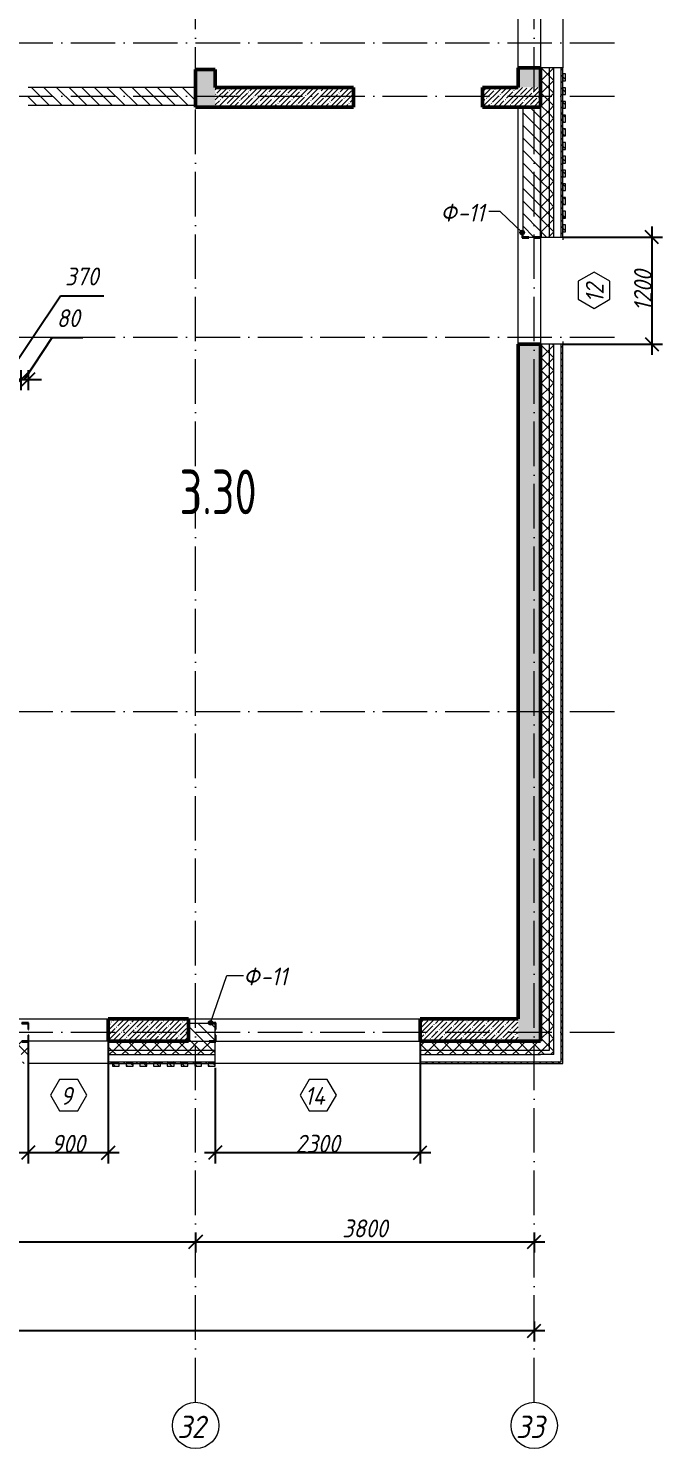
# Model space of a CAD drawing. Header units: millimetres. Extents: x -269418 to 201924, y -5890 to 98643.
# Drawn here: x 119333 to 126450, y -4670 to 11262 of the extents above; entities that cross this region are included whole.
import ezdxf

# ---------------------------------------------------------------- set-up
doc = ezdxf.new("R2010")
doc.units = ezdxf.units.MM
doc.linetypes.add('50_200_ШТРИХ_1Т_ш5_п1_п1_', pattern=[700, 500, -100, 0, -100])
for name, color, linetype, lineweight in [('A-ANNO-DIMS', 7, 'Continuous', 9), ('A-AREA-IDEN', 7, 'Continuous', 9), ('A-DETL', 7, 'Continuous', 9), ('A-GENM-1', 7, 'Continuous', 25), ('A-GENM-IDEN', 7, 'Continuous', 9), ('A-GLAZ-IDEN', 7, 'Continuous', 9), ('A-WALL', 7, 'Continuous', 5), ('A-WALL-1', 7, 'Continuous', 9), ('A-WALL-3', 7, 'Continuous', 50), ('A-WALL-FNSH-1', 7, 'Continuous', 9), ('A-WALL-PATT-2', 7, 'Continuous', 5), ('I-WALL', 7, 'Continuous', 5), ('S-COLS-1', 7, 'Continuous', 5), ('S-COLS-2', 7, 'Continuous', 50), ('Оси', 7, 'Continuous', 9), ('Оси-1', 7, '50_200_ШТРИХ_1Т_ш5_п1_п1_', 9)]:
    doc.layers.add(name, color=color, linetype=linetype, lineweight=lineweight)
for name, color, linetype, lineweight, true_color in [('A-WALL-2', 7, 'Continuous', 13, 0xce0000), ('A-WALL-FNSH-2', 7, 'Continuous', 13, 0xce0000), ('A-WALL-PATT-1', 7, 'Continuous', 5, 0xce0000)]:
    doc.layers.add(name, color=color, linetype=linetype, lineweight=lineweight, true_color=true_color)
doc.styles.add('ISOCPEUR_I', font='isocpeui.ttf', dxfattribs={"width": 0.9, "height": 250})
doc.styles.add('ISOCPEUR_I_2', font='isocpeui.ttf', dxfattribs={"width": 0.9, "height": 200})
doc.styles.add('СПДС', font='ГОСТ тип А.ttf', dxfattribs={"width": 0.9})
doc.dimstyles.new('ISO-2_0_0_9К_СРЕДНИЙ_2', dxfattribs={"dimscale": 304.8, "dimtxt": 199.196235, "dimasz": 0.492126, "dimexe": 0.393701, "dimexo": 0, "dimgap": 0, "dimtad": 1, "dimdec": 0, "dimzin": 0, "dimdsep": 46, "dimtxsty": 'ISOCPEUR_I_2', "dimblk1": 'OBLIQUE', "dimblk2": 'OBLIQUE', "dimsah": 1, "dimcen": 0.09, "dimdle": 0.393701, "dimazin": 0, "dimtfac": 1, "dimtdec": 4, "dimtix": 1, "dimtmove": 0, "dimatfit": 3, "dimfxl": 1, "dimtvp": 1, "dimtolj": 1, "dimtzin": 0, "dimarcsym": 2})
doc.dimstyles.new('ISO-2_0_0_9К_СРЕДНИЙ_ФОН', dxfattribs={"dimscale": 304.8, "dimtxt": 199.196235, "dimasz": 0.492126, "dimexe": 0.393701, "dimexo": 0, "dimgap": 0.164042, "dimtad": 1, "dimdec": 0, "dimdsep": 46, "dimtxsty": 'ISOCPEUR_I_2', "dimblk1": 'OBLIQUE', "dimblk2": 'OBLIQUE', "dimsah": 1, "dimcen": 0.09, "dimdle": 0.393701, "dimazin": 0, "dimtfac": 1, "dimtdec": 4, "dimtix": 1, "dimtmove": 0, "dimatfit": 3, "dimfxl": 1, "dimtvp": 1, "dimtfill": 1, "dimtolj": 1, "dimtzin": 0, "dimarcsym": 2})
doc.dimstyles.new('ISO-2_0_0_9К_СРЕДНИЙ_ФОН_1', dxfattribs={"dimscale": 304.8, "dimtxt": 199.196235, "dimasz": 0.492126, "dimexe": 0.393701, "dimexo": 0, "dimgap": 0.164042, "dimtad": 1, "dimdec": 0, "dimdsep": 46, "dimtxsty": 'ISOCPEUR_I_2', "dimblk1": 'OBLIQUE', "dimblk2": 'OBLIQUE', "dimsah": 1, "dimcen": 0.09, "dimdle": 0.393701, "dimazin": 0, "dimtfac": 1, "dimtdec": 4, "dimtix": 1, "dimtmove": 1, "dimatfit": 3, "dimfxl": 1, "dimtvp": 1, "dimtfill": 1, "dimtolj": 1, "dimtzin": 0, "dimarcsym": 2})
doc.dimstyles.new('ISO-2_0_0_9К_СРЕДНИЙ_ФОН_2', dxfattribs={"dimscale": 304.8, "dimtxt": 199.196235, "dimasz": 0.492126, "dimexe": 0.393701, "dimexo": 0, "dimgap": 0.164042, "dimtad": 1, "dimdec": 0, "dimdsep": 46, "dimtxsty": 'ISOCPEUR_I_2', "dimblk1": 'OBLIQUE', "dimblk2": 'OBLIQUE', "dimsah": 1, "dimcen": 0.09, "dimdle": 0.393701, "dimazin": 0, "dimtfac": 1, "dimtdec": 4, "dimtix": 1, "dimtmove": 2, "dimatfit": 3, "dimfxl": 1, "dimtvp": 1, "dimtfill": 1, "dimtolj": 1, "dimtzin": 0, "dimarcsym": 2})
pattern_1 = [(135, (0, 0), (-70.71068, -70.71068), [])]
pattern_2 = [(45, (0, 0), (-57.024626, 57.024626), []), (45, (57.025, 0), (-57.024626, 57.024626), [100.806, -20.161, 3.353, -16.808])]
pattern_3 = [(135, (0, 0), (-35.35534, -35.35534), [])]
pattern_4 = [(45, (0, 0), (-70.71068, 70.71068), []), (135, (0, 0), (-70.71068, -70.71068), [])]

# ---------------------------------------------------------------- blocks, each defined once
blk = doc.blocks.new('Фахверк_СКБ_Уголок - Ф-11_200х2500 h-28441216-АР1_1_Кладочный план 3 этажа')
at = {"layer": 'A-GENM-1'}
for p, q in [((200, 156), (125, 156)), ((125, 156), (125, 81)), ((125, 81), (131, 81)), ((131, 19), (125, 19)), ((125, 19), (125, -56)), ((131, 81), (131, 150)), ((131, 150), (200, 150)), ((131, -50), (131, 19)), ((200, 150), (200, 156)), ((125, -56), (200, -56)), ((200, -50), (131, -50)), ((200, -56), (200, -50))]:
    blk.add_line(p, q, dxfattribs=at)
blk = doc.blocks.new('Ось сетки - Круг_Ø6_00__ISO-2_5_0_9K_ кружки поменьше-23056867-АР1_1_Кладочный план 3 этажа')
at = {"layer": 'Оси'}
blk.add_circle((0, 0), 2.6, dxfattribs=at)
blk = doc.blocks.new('_Oblique')
at = {"color": 0, "linetype": 'ByBlock', "lineweight": -2}
blk.add_line((-0.5, -0.5), (0.5, 0.5), dxfattribs=at)
blk = doc.blocks.new('DIMBLOCK40-АР1_1_Кладочный план 3 этажа')
at = {"layer": 'A-ANNO-DIMS', "color": 0, "lineweight": -2, "transparency": 16777216}
for p, q in [((115840, -2350), (121330, -2350)), ((115960, -2244), (115960, -2470)), ((121210, -2244), (121210, -2470))]:
    blk.add_line(p, q, dxfattribs=at)
at = {"layer": 'Defpoints', "color": 0, "transparency": 16777216}
for p in [(115960, -2244), (121210, -2244), (121210, -2350)]:
    blk.add_point(p, dxfattribs=at)
at = {"layer": 'A-ANNO-DIMS', "color": 0, "lineweight": -2, "transparency": 16777216, "xscale": 150, "yscale": 150, "zscale": 150, "rotation": 180}
blk.add_blockref('_Oblique', (115960, -2350), dxfattribs=at)
at = {"layer": 'A-ANNO-DIMS', "color": 0, "lineweight": -2, "transparency": 16777216, "xscale": 150, "yscale": 150, "zscale": 150}
blk.add_blockref('_Oblique', (121210, -2350), dxfattribs=at)
at = {"layer": 'A-ANNO-DIMS', "color": 0, "transparency": 16777216, "insert": (118585, -2200), "char_height": 200, "width": 606.78, "attachment_point": 5, "style": 'ISOCPEUR_I_2', "bg_fill": 3, "box_fill_scale": 1.1, "bg_fill_color": 256, "bg_fill_true_color": 13158600, "bg_fill_transparency": 0}
blk.add_mtext('\\A1;5250', dxfattribs=at)
blk = doc.blocks.new('DIMBLOCK41-АР1_1_Кладочный план 3 этажа')
at = {"layer": 'A-ANNO-DIMS', "color": 0, "lineweight": -2, "transparency": 16777216}
for p, q in [((121090, -2350), (125130, -2350)), ((121210, -2244), (121210, -2470)), ((125010, -2244), (125010, -2470))]:
    blk.add_line(p, q, dxfattribs=at)
at = {"layer": 'Defpoints', "color": 0, "transparency": 16777216}
for p in [(121210, -2244), (125010, -2244), (125010, -2350)]:
    blk.add_point(p, dxfattribs=at)
at = {"layer": 'A-ANNO-DIMS', "color": 0, "lineweight": -2, "transparency": 16777216, "xscale": 150, "yscale": 150, "zscale": 150, "rotation": 180}
blk.add_blockref('_Oblique', (121210, -2350), dxfattribs=at)
at = {"layer": 'A-ANNO-DIMS', "color": 0, "lineweight": -2, "transparency": 16777216, "xscale": 150, "yscale": 150, "zscale": 150}
blk.add_blockref('_Oblique', (125010, -2350), dxfattribs=at)
at = {"layer": 'A-ANNO-DIMS', "color": 0, "transparency": 16777216, "insert": (123110, -2200), "char_height": 200, "width": 606.78, "attachment_point": 5, "style": 'ISOCPEUR_I_2', "bg_fill": 3, "box_fill_scale": 1.1, "bg_fill_color": 256, "bg_fill_true_color": 13158600, "bg_fill_transparency": 0}
blk.add_mtext('\\A1;3800', dxfattribs=at)
blk = doc.blocks.new('DIMBLOCK42-АР1_1_Кладочный план 3 этажа')
at = {"layer": 'A-ANNO-DIMS', "color": 0, "lineweight": -2, "transparency": 16777216}
for p, q in [((110, -3244), (110, -3470)), ((125010, -3244), (125010, -3470)), ((-10, -3350), (60858, -3350)), ((125130, -3350), (61679, -3350))]:
    blk.add_line(p, q, dxfattribs=at)
at = {"layer": 'Defpoints', "color": 0, "transparency": 16777216}
for p in [(110, -3244), (125010, -3244), (125010, -3350)]:
    blk.add_point(p, dxfattribs=at)
at = {"layer": 'A-ANNO-DIMS', "color": 0, "lineweight": -2, "transparency": 16777216, "xscale": 150, "yscale": 150, "zscale": 150, "rotation": 180}
blk.add_blockref('_Oblique', (110, -3350), dxfattribs=at)
at = {"layer": 'A-ANNO-DIMS', "color": 0, "lineweight": -2, "transparency": 16777216, "xscale": 150, "yscale": 150, "zscale": 150}
blk.add_blockref('_Oblique', (125010, -3350), dxfattribs=at)
at = {"layer": 'A-ANNO-DIMS', "color": 0, "transparency": 16777216, "insert": (60827, -3039), "char_height": 200, "width": 882.59, "attachment_point": 1, "line_spacing_factor": 1.149209, "style": 'ISOCPEUR_I_2', "bg_fill": 3, "box_fill_scale": 1.1, "bg_fill_color": 256, "bg_fill_true_color": 13158600, "bg_fill_transparency": 0}
blk.add_mtext('\\A1;124900', dxfattribs=at)
blk = doc.blocks.new('AAR_СКБ_Марка_Окна_Перемычка и проем - Марка проема-25443838-АР1_1_Кладочный план 3 этажа')
at = {"layer": 'A-GLAZ-IDEN'}
for p, q in [((-0.97, -0.98), (-1.99, -2.75)), ((1.07, -0.98), (-0.97, -0.98)), ((2.09, -2.75), (1.07, -0.98)), ((-1.99, -2.75), (-0.97, -4.51)), ((1.07, -4.51), (2.09, -2.75)), ((-0.97, -4.51), (1.07, -4.51))]:
    blk.add_line(p, q, dxfattribs=at)
blk = doc.blocks.new('DIMBLOCK66-АР1_1_Кладочный план 3 этажа')
at = {"layer": 'A-ANNO-DIMS', "color": 0, "lineweight": -2, "transparency": 16777216}
for p, q in [((119065, 7323), (119695, 8262)), ((119695, 8262), (120178, 8262)), ((118880, 7429), (118880, 7203)), ((119250, 7429), (119250, 7203)), ((118760, 7323), (119370, 7323))]:
    blk.add_line(p, q, dxfattribs=at)
at = {"layer": 'Defpoints', "color": 0, "transparency": 16777216}
for p in [(118880, 7429), (119250, 7429), (119250, 7323)]:
    blk.add_point(p, dxfattribs=at)
at = {"layer": 'A-ANNO-DIMS', "color": 0, "lineweight": -2, "transparency": 16777216, "xscale": 150, "yscale": 150, "zscale": 150, "rotation": 180}
blk.add_blockref('_Oblique', (118880, 7323), dxfattribs=at)
at = {"layer": 'A-ANNO-DIMS', "color": 0, "lineweight": -2, "transparency": 16777216, "xscale": 150, "yscale": 150, "zscale": 150}
blk.add_blockref('_Oblique', (119250, 7323), dxfattribs=at)
at = {"layer": 'A-ANNO-DIMS', "color": 0, "transparency": 16777216, "insert": (119745, 8579), "char_height": 200, "width": 455.09, "attachment_point": 1, "line_spacing_factor": 1.149209, "style": 'ISOCPEUR_I_2', "bg_fill": 3, "box_fill_scale": 1.1, "bg_fill_color": 256, "bg_fill_true_color": 13158600, "bg_fill_transparency": 0}
blk.add_mtext('\\A1;370', dxfattribs=at)
blk = doc.blocks.new('DIMBLOCK67-АР1_1_Кладочный план 3 этажа')
at = {"layer": 'A-ANNO-DIMS', "color": 0, "lineweight": -2, "transparency": 16777216}
for p, q in [((119290, 7323), (119601, 7795)), ((119601, 7795), (119945, 7795)), ((119250, 7429), (119250, 7203)), ((119330, 7429), (119330, 7203)), ((119250, 7323), (119100, 7323)), ((119250, 7323), (119330, 7323)), ((119250, 7323), (119330, 7323)), ((119330, 7323), (119480, 7323))]:
    blk.add_line(p, q, dxfattribs=at)
at = {"layer": 'Defpoints', "color": 0, "transparency": 16777216}
for p in [(119250, 7429), (119330, 7429), (119330, 7323)]:
    blk.add_point(p, dxfattribs=at)
at = {"layer": 'A-ANNO-DIMS', "color": 0, "lineweight": -2, "transparency": 16777216, "xscale": 150, "yscale": 150, "zscale": 150}
blk.add_blockref('_Oblique', (119250, 7323), dxfattribs=at)
at = {"layer": 'A-ANNO-DIMS', "color": 0, "lineweight": -2, "transparency": 16777216, "xscale": 150, "yscale": 150, "zscale": 150, "rotation": 180}
blk.add_blockref('_Oblique', (119330, 7323), dxfattribs=at)
at = {"layer": 'A-ANNO-DIMS', "color": 0, "transparency": 16777216, "insert": (119651, 8111), "char_height": 200, "width": 303.39, "attachment_point": 1, "line_spacing_factor": 1.149209, "style": 'ISOCPEUR_I_2', "bg_fill": 3, "box_fill_scale": 1.1, "bg_fill_color": 256, "bg_fill_true_color": 13158600, "bg_fill_transparency": 0}
blk.add_mtext('\\A1;80', dxfattribs=at)
blk = doc.blocks.new('DIMBLOCK270-АР1_1_Кладочный план 3 этажа')
at = {"layer": 'A-ANNO-DIMS', "color": 0, "lineweight": -2, "transparency": 16777216}
for p, q in [((123730, -100), (123730, -1470)), ((121430, -400), (121430, -1470)), ((121310, -1350), (123850, -1350))]:
    blk.add_line(p, q, dxfattribs=at)
at = {"layer": 'Defpoints', "color": 0, "transparency": 16777216}
for p in [(123730, -100), (121430, -400), (123730, -1350)]:
    blk.add_point(p, dxfattribs=at)
at = {"layer": 'A-ANNO-DIMS', "color": 0, "lineweight": -2, "transparency": 16777216, "xscale": 150, "yscale": 150, "zscale": 150, "rotation": 180}
blk.add_blockref('_Oblique', (121430, -1350), dxfattribs=at)
at = {"layer": 'A-ANNO-DIMS', "color": 0, "lineweight": -2, "transparency": 16777216, "xscale": 150, "yscale": 150, "zscale": 150}
blk.add_blockref('_Oblique', (123730, -1350), dxfattribs=at)
at = {"layer": 'A-ANNO-DIMS', "color": 0, "transparency": 16777216, "insert": (122580, -1250), "char_height": 200, "width": 606.78, "attachment_point": 5, "style": 'ISOCPEUR_I_2'}
blk.add_mtext('\\A1;2300', dxfattribs=at)
blk = doc.blocks.new('DIMBLOCK271-АР1_1_Кладочный план 3 этажа')
at = {"layer": 'A-ANNO-DIMS', "color": 0, "lineweight": -2, "transparency": 16777216}
for p, q in [((126330, 9040), (126330, 7600)), ((125335, 8920), (126450, 8920)), ((125334, 7720), (126450, 7720))]:
    blk.add_line(p, q, dxfattribs=at)
at = {"layer": 'Defpoints', "color": 0, "transparency": 16777216}
for p in [(125335, 8920), (125334, 7720), (126330, 7720)]:
    blk.add_point(p, dxfattribs=at)
at = {"layer": 'A-ANNO-DIMS', "color": 0, "lineweight": -2, "transparency": 16777216, "xscale": 150, "yscale": 150, "zscale": 150}
for p, rotation in [((126330, 8920), 90), ((126330, 7720), 270)]:
    blk.add_blockref('_Oblique', p, dxfattribs=dict(at, rotation=rotation))
at = {"layer": 'A-ANNO-DIMS', "color": 0, "transparency": 16777216, "insert": (126230, 8320), "char_height": 200, "width": 560.81, "attachment_point": 5, "rotation": 90, "style": 'ISOCPEUR_I_2'}
blk.add_mtext('\\A1;1200', dxfattribs=at)
blk = doc.blocks.new('DIMBLOCK372-АР1_1_Кладочный план 3 этажа')
at = {"layer": 'A-ANNO-DIMS', "color": 0, "lineweight": -2, "transparency": 16777216}
for p, q in [((119330, -100), (119330, -1470)), ((120230, -100), (120230, -1470)), ((119210, -1350), (120350, -1350))]:
    blk.add_line(p, q, dxfattribs=at)
at = {"layer": 'Defpoints', "color": 0, "transparency": 16777216}
for p in [(119330, -100), (120230, -100), (120230, -1350)]:
    blk.add_point(p, dxfattribs=at)
at = {"layer": 'A-ANNO-DIMS', "color": 0, "lineweight": -2, "transparency": 16777216, "xscale": 150, "yscale": 150, "zscale": 150, "rotation": 180}
blk.add_blockref('_Oblique', (119330, -1350), dxfattribs=at)
at = {"layer": 'A-ANNO-DIMS', "color": 0, "lineweight": -2, "transparency": 16777216, "xscale": 150, "yscale": 150, "zscale": 150}
blk.add_blockref('_Oblique', (120230, -1350), dxfattribs=at)
at = {"layer": 'A-ANNO-DIMS', "color": 0, "transparency": 16777216, "insert": (119780, -1250), "char_height": 200, "width": 455.09, "attachment_point": 5, "style": 'ISOCPEUR_I_2'}
blk.add_mtext('\\A1;900', dxfattribs=at)

msp = doc.modelspace()

# ---------------------------------------------------------------- hatches: boundary and pattern name
at = {"layer": 'A-GENM-IDEN'}
h = msp.add_hatch(color=256, dxfattribs=at)
edge = h.paths.add_edge_path(flags=0)
edge.add_arc((124874, 8972.3), 25, 0, 360)
h = msp.add_hatch(color=256, dxfattribs=at)
edge = h.paths.add_edge_path(flags=0)
edge.add_arc((121377.7, 106), 25, 0, 360)
at = {"layer": 'A-WALL-PATT-1'}
h = msp.add_hatch(dxfattribs=at)
h.set_pattern_fill('FP_1', color=256, style=0, pattern_type=2)
h.set_pattern_definition(pattern_1)
h.paths.add_polyline_path([(121210, 10400), (121210, 10600), (119330, 10600), (119330, 10400)], flags=0)
h.paths.add_polyline_path([(109750, 10400), (110230, 10400), (110230, 10600), (109550, 10600), (109550, 10400)], flags=0)
h.paths.add_polyline_path([(111930, 10400), (111930, 10600), (111230, 10600), (111230, 10400), (111308.3, 10400)], flags=0)
h = msp.add_hatch(dxfattribs=at)
h.set_pattern_fill('FP_1', color=256, style=0, pattern_type=2)
h.set_pattern_definition(pattern_1)
h.paths.add_polyline_path([(125080, 8920), (125080, 10380), (124880, 10380), (124880, 8920), (125011, 8920)], flags=0)
h = msp.add_hatch(dxfattribs=at)
h.set_pattern_fill('FP_1', color=256, style=0, pattern_type=2)
h.set_pattern_definition(pattern_1)
h.paths.add_polyline_path([(121130, -100), (121430, -100), (121430, 100), (121130, 100)], flags=0)
at = {"layer": 'A-WALL-PATT-2'}
h = msp.add_hatch(dxfattribs=at)
h.set_pattern_fill('FP_3', color=256, style=0, pattern_type=2)
h.set_pattern_definition(pattern_3)
h.paths.add_polyline_path([(125310, -350), (125330, -350), (125330, 7720), (125310, 7720), (125310, -330)], flags=0)
h.paths.add_polyline_path([(125330, 13120), (125330, 21630), (125310, 21630), (125310, 13120)], flags=0)
h = msp.add_hatch(dxfattribs=at)
h.set_pattern_fill('FP_4', color=256, style=0, pattern_type=2)
h.set_pattern_definition(pattern_2)
h.paths.add_polyline_path([(125080, 10600), (125080, 10820), (124830, 10820), (124830, 10600)], flags=0)
h.paths.add_polyline_path([(124830, 13120), (125080, 13120), (125080, 21400), (124830, 21400), (124830, 18091.6)], flags=0)
h = msp.add_hatch(dxfattribs=at)
h.set_pattern_fill('FP_2', color=256, style=0, pattern_type=2)
h.set_pattern_definition(pattern_4)
h.paths.add_polyline_path([(125080, -200), (125180, -200), (125180, 7720), (125080, 7720), (125080, -100)], flags=0)
h.paths.add_polyline_path([(125080, 13120), (125180, 13120), (125180, 21400), (125080, 21400), (125080, 18091.6)], flags=0)
h = msp.add_hatch(dxfattribs=at)
h.set_pattern_fill('FP_2', color=256, style=0, pattern_type=2)
h.set_pattern_definition(pattern_4)
h.paths.add_polyline_path([(125180, -250), (125230, -250), (125230, 7720), (125180, 7720), (125180, -200)], flags=0)
h.paths.add_polyline_path([(125230, 13120), (125230, 21500), (125180, 21500), (125180, 13120)], flags=0)
h = msp.add_hatch(dxfattribs=at)
h.set_pattern_fill('FP_4', color=256, style=0, pattern_type=2)
h.set_pattern_definition(pattern_2)
h.paths.add_polyline_path([(121210, 10380), (121430, 10380), (121430, 10800), (121210, 10800)], flags=0)
h.paths.add_polyline_path([(121210, 12250), (121430, 12250), (121430, 13400), (121210, 13400), (121210, 12371.8)], flags=0)
h.paths.add_polyline_path([(121377, 13900), (121430, 13900), (121430, 18600), (121210, 18600), (121210, 13900)], flags=0)
h = msp.add_hatch(dxfattribs=at)
h.set_pattern_fill('FP_2', color=256, style=0, pattern_type=2)
h.set_pattern_definition(pattern_4)
h.paths.add_polyline_path([(125180, 8920), (125180, 10820), (125080, 10820), (125080, 8989), (125086, 8989), (125086, 8920)], flags=0)
h = msp.add_hatch(dxfattribs=at)
h.set_pattern_fill('FP_2', color=256, style=0, pattern_type=2)
h.set_pattern_definition(pattern_4)
h.paths.add_polyline_path([(125230, 8920), (125230, 10820), (125180, 10820), (125180, 8920)], flags=0)
h = msp.add_hatch(dxfattribs=at)
h.set_pattern_fill('FP_3', color=256, style=0, pattern_type=2)
h.set_pattern_definition(pattern_3)
h.paths.add_polyline_path([(125330, 8920), (125330, 10820), (125310, 10820), (125310, 8920)], flags=0)
h = msp.add_hatch(dxfattribs=at)
h.set_pattern_fill('FP_3', color=256, style=0, pattern_type=2)
h.set_pattern_definition(pattern_3)
h.paths.add_polyline_path([(125330, 8980), (125360, 8980), (125360, 9057), (125330, 9057)], flags=0)
h.paths.add_polyline_path([(125330, 9134), (125360, 9134), (125360, 9211), (125330, 9211)], flags=0)
h.paths.add_polyline_path([(125330, 9288), (125360, 9288), (125360, 9365), (125330, 9365)], flags=0)
h.paths.add_polyline_path([(125330, 9442), (125360, 9442), (125360, 9519), (125330, 9519), (125330, 9511.9)], flags=0)
h.paths.add_polyline_path([(125360, 9596), (125360, 9673), (125330, 9673), (125330, 9596)], flags=0)
h.paths.add_polyline_path([(125360, 9750), (125360, 9827), (125330, 9827), (125330, 9750)], flags=0)
h.paths.add_polyline_path([(125330, 9904), (125360, 9904), (125360, 9981), (125330, 9981)], flags=0)
h.paths.add_polyline_path([(125360, 10058), (125360, 10135), (125330, 10135), (125330, 10058)], flags=0)
h.paths.add_polyline_path([(125330, 10212), (125360, 10212), (125360, 10289), (125330, 10289)], flags=0)
h.paths.add_polyline_path([(125360, 10366), (125360, 10443), (125330, 10443), (125330, 10366)], flags=0)
h.paths.add_polyline_path([(125330, 10520), (125360, 10520), (125360, 10597), (125330, 10597)], flags=0)
h.paths.add_polyline_path([(125360, 10674), (125360, 10751), (125330, 10751), (125330, 10674)], flags=0)
h = msp.add_hatch(dxfattribs=at)
h.set_pattern_fill('FP_4', color=256, style=0, pattern_type=2)
h.set_pattern_definition(pattern_2)
h.paths.add_polyline_path([(124430, 10380), (125080, 10380), (125080, 10600), (124430, 10600)], flags=0)
h.paths.add_polyline_path([(121430, 10380), (122980, 10380), (122980, 10600), (121430, 10600)], flags=0)
h = msp.add_hatch(dxfattribs=at)
h.set_pattern_fill('FP_4', color=256, style=0, pattern_type=2)
h.set_pattern_definition(pattern_2)
h.paths.add_polyline_path([(124830, -100), (125080, -100), (125080, 7720), (124830, 7720), (124830, 150)], flags=0)
h = msp.add_hatch(dxfattribs=at)
h.set_pattern_fill('FP_4', color=256, style=0, pattern_type=2)
h.set_pattern_definition(pattern_2)
h.paths.add_polyline_path([(123730, -100), (124830, -100), (124830, 150), (123730, 150)], flags=0)
h = msp.add_hatch(dxfattribs=at)
h.set_pattern_fill('FP_2', color=256, style=0, pattern_type=2)
h.set_pattern_definition(pattern_4)
h.paths.add_polyline_path([(112530, -200), (113680, -200), (113679.5, -106), (113611, -106), (113611, -100), (112530, -100)], flags=0)
h.paths.add_polyline_path([(125080, -200), (125080, -100), (123730, -100), (123730, -200)], flags=0)
h.paths.add_polyline_path([(117930, -200), (119330, -200), (119329.5, -106), (119261, -104.9), (119261, -100), (117930, -100)], flags=0)
h.paths.add_polyline_path([(111630, -200), (111629.5, -106), (111561, -106), (111561, -100), (110799, -100), (110799, -106), (110730, -106), (110730, -200), (111621.3, -200)], flags=0)
h.paths.add_polyline_path([(108030, -200), (108030, -100), (107130, -100), (107130, -200), (107246.7, -200)], flags=0)
h.paths.add_polyline_path([(97149, -200), (98130, -200), (98129.5, -106), (98061, -106), (98061, -100), (97149, -100), (97149, -106), (97080, -106), (97080, -200)], flags=0)
h.paths.add_polyline_path([(105180, -200), (106230, -200), (106229.5, -106), (106161, -106), (106161, -100), (105249, -100), (105249, -106), (105180, -106)], flags=0)
h.paths.add_polyline_path([(101831.3, -200), (102880, -200), (102879.5, -106), (102811, -106), (102811, -100), (100899, -100), (100899, -106), (100830, -106), (100830, -200), (101730, -200)], flags=0)
h.paths.add_polyline_path([(91000.5, -200), (91030, -200), (91030, -100), (89260, -100), (89260, -200)], flags=0)
h = msp.add_hatch(dxfattribs=at)
h.set_pattern_fill('FP_2', color=256, style=0, pattern_type=2)
h.set_pattern_definition(pattern_4)
h.paths.add_polyline_path([(115980, -200), (117030, -200), (117029.5, -106), (116961, -106), (116961, -100), (116049, -100), (116049, -106), (115980, -106)], flags=0)
h.paths.add_polyline_path([(120230, -200), (121430, -200), (121429.5, -106), (121361, -105.7), (121361, -100), (120230, -100)], flags=0)
h.paths.add_polyline_path([(94780, -200), (94779.5, -106), (94711, -106), (94711, -100), (93630, -100), (93630, -200), (94771.3, -200)], flags=0)
h = msp.add_hatch(dxfattribs=at)
h.set_pattern_fill('FP_2', color=256, style=0, pattern_type=2)
h.set_pattern_definition(pattern_4)
h.paths.add_polyline_path([(117930, -250), (119330, -250), (119330, -200), (117930, -200)], flags=0)
h.paths.add_polyline_path([(125180, -250), (125180, -200), (123730, -200), (123730, -250), (125080, -250)], flags=0)
h.paths.add_polyline_path([(111630, -250), (111630, -200), (110730, -200), (110730, -250), (111308.3, -250)], flags=0)
h.paths.add_polyline_path([(107130, -250), (108030, -250), (108030, -200), (107130, -200)], flags=0)
h.paths.add_polyline_path([(112530, -250), (113680, -250), (113680, -200), (112530, -200)], flags=0)
h.paths.add_polyline_path([(105180, -250), (106230, -250), (106230, -200), (105180, -200)], flags=0)
h.paths.add_polyline_path([(100830, -250), (102880, -250), (102880, -200), (100830, -200)], flags=0)
h.paths.add_polyline_path([(97080, -250), (98130, -250), (98130, -200), (97080, -200)], flags=0)
h.paths.add_polyline_path([(91000.5, -250), (91030, -250), (91030, -200), (89210, -200), (89210, -250)], flags=0)
h = msp.add_hatch(dxfattribs=at)
h.set_pattern_fill('FP_2', color=256, style=0, pattern_type=2)
h.set_pattern_definition(pattern_4)
h.paths.add_polyline_path([(115980, -250), (117030, -250), (117030, -200), (115980, -200)], flags=0)
h.paths.add_polyline_path([(120785.2, -250), (121430, -250), (121430, -200), (120230, -200), (120230, -250)], flags=0)
h.paths.add_polyline_path([(94780, -250), (94780, -200), (93630, -200), (93630, -250), (93708.2, -250)], flags=0)
h = msp.add_hatch(dxfattribs=at)
h.set_pattern_fill('FP_3', color=256, style=0, pattern_type=2)
h.set_pattern_definition(pattern_3)
h.paths.add_polyline_path([(125180, -350), (125310, -350), (125310, -330), (123730, -330), (123730, -350), (125080, -350)], flags=0)
h.paths.add_polyline_path([(111630, -350), (111630, -330), (110730, -330), (110730, -350), (111308.3, -350)], flags=0)
h.paths.add_polyline_path([(113680, -350), (113680, -330), (112530, -330), (112530, -350), (112662.1, -350)], flags=0)
h.paths.add_polyline_path([(117930, -350), (119330, -350), (119330, -330), (117930, -330)], flags=0)
h.paths.add_polyline_path([(102880, -350), (102880, -330), (100830, -330), (100830, -350), (101831.3, -350)], flags=0)
h.paths.add_polyline_path([(97769.8, -350), (98130, -350), (98130, -330), (97080, -330), (97080, -350)], flags=0)
h.paths.add_polyline_path([(91030, -350), (91030, -330), (89110, -330), (89110, -350), (91000.5, -350)], flags=0)
h.paths.add_polyline_path([(106230, -350), (106230, -330), (105180, -330), (105180, -350)], flags=0)
h.paths.add_polyline_path([(107130, -350), (108030, -350), (108030, -330), (107130, -330)], flags=0)
h = msp.add_hatch(dxfattribs=at)
h.set_pattern_fill('FP_3', color=256, style=0, pattern_type=2)
h.set_pattern_definition(pattern_3)
h.paths.add_polyline_path([(117030, -350), (117030, -330), (115980, -330), (115980, -350), (116723.7, -350)], flags=0)
h.paths.add_polyline_path([(120785.2, -350), (121430, -350), (121430, -330), (120230, -330), (120230, -350)], flags=0)
h.paths.add_polyline_path([(93630, -350), (94780, -350), (94780, -330), (93630, -330)], flags=0)
h = msp.add_hatch(dxfattribs=at)
h.set_pattern_fill('FP_3', color=256, style=0, pattern_type=2)
h.set_pattern_definition(pattern_3)
h.paths.add_polyline_path([(120738, -380), (120815, -380), (120815, -350), (120738, -350)], flags=0)
h.paths.add_polyline_path([(121123, -380), (121123, -350), (121046, -350), (121046, -380)], flags=0)
h.paths.add_polyline_path([(120584, -380), (120661, -380), (120661, -350), (120584, -350)], flags=0)
h.paths.add_polyline_path([(121429, -380), (121429, -350), (121352, -350), (121352, -380)], flags=0)
h.paths.add_polyline_path([(120507, -380), (120507, -350), (120430, -350), (120430, -380)], flags=0)
h.paths.add_polyline_path([(120276, -380), (120353, -380), (120353, -350), (120276, -350)], flags=0)
h.paths.add_polyline_path([(120969, -380), (120969, -350), (120892, -350), (120892, -380)], flags=0)
h.paths.add_polyline_path([(121200, -380), (121277, -380), (121277, -350), (121200, -350)], flags=0)
at = {"layer": 'S-COLS-1'}
h = msp.add_hatch(dxfattribs=at)
h.set_pattern_fill('FP_4', color=256, style=0, pattern_type=2)
h.set_pattern_definition(pattern_2)
h.paths.add_polyline_path([(120230, -100), (121130, -100), (121130, 150), (120230, 150)], flags=0)

# ---------------------------------------------------------------- linework, layer by layer
at = {"layer": 'A-DETL'}
for p, q in [((125230, -250), (125230, 7720)), ((120230, -250), (121430, -250)), ((123730, -250), (125080, -250))]:
    msp.add_line(p, q, dxfattribs=at)
at = {"layer": 'A-GENM-IDEN'}
for p, q in [((124627.3, 9206.8), (124500.3, 9206.8)), ((124874, 8972.3), (124627.3, 9206.8)), ((121377.7, 106), (121561.7, 638.7)), ((121561.7, 638.7), (121745.8, 638.7))]:
    msp.add_line(p, q, dxfattribs=at)
for centre in [(124874, 8972.3), (121377.7, 106)]:
    msp.add_circle(centre, 25, dxfattribs=at)
at = {"layer": 'A-WALL'}
for p, q in [((125180, 8920), (125180, 10820)), ((125230, 8920), (125230, 10820)), ((125310, 8920), (125310, 10820)), ((125180, -200), (125180, 7720)), ((125310, -330), (125310, 7720)), ((120230, -200), (121430, -200)), ((123730, -200), (125180, -200)), ((125230, -250), (125080, -250)), ((120230, -330), (121430, -330)), ((123730, -330), (125310, -330))]:
    msp.add_line(p, q, dxfattribs=at)
at = {"layer": 'A-WALL-1'}
for p, q in [((125080, 21400), (125080, 8989)), ((125330, 13120), (125330, 10820)), ((125310, 10820), (125080, 10820)), ((125080, 8914), (125080, -100)), ((125086, 8920), (125310, 8920)), ((125330, 8920), (125330, 8890)), ((125310, 7720), (125080, 7720)), ((125330, 7750), (125330, 7720)), ((121130, -100), (119336, -100)), ((120230, -100), (120230, -330)), ((121430, -330), (121430, -106)), ((121436, -100), (125080, -100)), ((123730, -100), (123730, -330)), ((120230, -350), (119330, -350)), ((123730, -350), (121430, -350))]:
    msp.add_line(p, q, dxfattribs=at)
at = {"layer": 'A-WALL-2'}
for p, q in [((124880, 10380), (124880, 8989)), ((125080, 8989), (125080, 10380)), ((124949, 8920), (125011, 8920)), ((121361, 100), (121130, 100)), ((121130, 100), (121130, -100)), ((121430, -31), (121430, 31)), ((121130, -100), (121361, -100))]:
    msp.add_line(p, q, dxfattribs=at)
at = {"layer": 'A-WALL-3'}
for p, q in [((121210, 10800), (121210, 10380)), ((121430, 10800), (121210, 10800)), ((121430, 10600), (121430, 10800)), ((124830, 10820), (124830, 10600)), ((125080, 10820), (124830, 10820)), ((125080, 10380), (125080, 10820)), ((122980, 10600), (121430, 10600)), ((122980, 10380), (122980, 10600)), ((124830, 10600), (124430, 10600)), ((124430, 10600), (124430, 10380)), ((121210, 10380), (122980, 10380)), ((124430, 10380), (125080, 10380)), ((124830, 7720), (124830, 150)), ((125080, 7720), (124830, 7720)), ((125080, -100), (125080, 7720)), ((124830, 150), (123730, 150)), ((123730, 150), (123730, -100)), ((123730, -100), (125080, -100))]:
    msp.add_line(p, q, dxfattribs=at)
at = {"layer": 'A-WALL-FNSH-1'}
for p, q in [((125330, 10820), (125310, 10820)), ((125330, 8920), (125330, 10820)), ((125360, 10751), (125330, 10751)), ((125330, 10751), (125330, 10674)), ((125360, 10674), (125360, 10751)), ((125330, 10674), (125360, 10674)), ((125360, 10597), (125330, 10597)), ((125330, 10597), (125330, 10520)), ((125330, 10520), (125360, 10520)), ((125360, 10520), (125360, 10597)), ((125360, 10443), (125330, 10443)), ((125330, 10443), (125330, 10366)), ((125330, 10366), (125360, 10366)), ((125360, 10366), (125360, 10443)), ((125360, 10289), (125330, 10289)), ((125330, 10289), (125330, 10212)), ((125330, 10212), (125360, 10212)), ((125360, 10212), (125360, 10289)), ((125360, 10135), (125330, 10135)), ((125330, 10135), (125330, 10058)), ((125330, 10058), (125360, 10058)), ((125360, 10058), (125360, 10135)), ((125360, 9981), (125330, 9981)), ((125330, 9981), (125330, 9904)), ((125330, 9904), (125360, 9904)), ((125360, 9904), (125360, 9981)), ((125360, 9827), (125330, 9827)), ((125330, 9827), (125330, 9750)), ((125330, 9750), (125360, 9750)), ((125360, 9750), (125360, 9827)), ((125360, 9673), (125330, 9673)), ((125330, 9673), (125330, 9596)), ((125330, 9596), (125360, 9596)), ((125360, 9596), (125360, 9673)), ((125360, 9519), (125330, 9519)), ((125330, 9519), (125330, 9442)), ((125330, 9442), (125360, 9442)), ((125360, 9442), (125360, 9519)), ((125360, 9365), (125330, 9365)), ((125330, 9365), (125330, 9288)), ((125330, 9288), (125360, 9288)), ((125360, 9288), (125360, 9365)), ((125360, 9211), (125330, 9211)), ((125330, 9211), (125330, 9134)), ((125330, 9134), (125360, 9134)), ((125360, 9134), (125360, 9211)), ((125360, 9057), (125330, 9057)), ((125330, 9057), (125330, 8980)), ((125330, 8980), (125360, 8980)), ((125360, 8980), (125360, 9057)), ((125310, 8920), (125330, 8920)), ((125330, 7720), (125310, 7720)), ((125330, -350), (125330, 7720)), ((120230, -330), (120230, -350)), ((120230, -350), (121430, -350)), ((120353, -350), (120276, -350)), ((120276, -350), (120276, -380)), ((120276, -380), (120353, -380)), ((120353, -380), (120353, -350)), ((120507, -350), (120430, -350)), ((120430, -350), (120430, -380)), ((120430, -380), (120507, -380)), ((120507, -380), (120507, -350)), ((120661, -350), (120584, -350)), ((120584, -350), (120584, -380)), ((120584, -380), (120661, -380)), ((120661, -380), (120661, -350)), ((120815, -350), (120738, -350)), ((120738, -350), (120738, -380)), ((120738, -380), (120815, -380)), ((120815, -380), (120815, -350)), ((120969, -350), (120892, -350)), ((120892, -350), (120892, -380)), ((120892, -380), (120969, -380)), ((120969, -380), (120969, -350)), ((121123, -350), (121046, -350)), ((121046, -350), (121046, -380)), ((121046, -380), (121123, -380)), ((121123, -380), (121123, -350)), ((121277, -350), (121200, -350)), ((121200, -350), (121200, -380)), ((121200, -380), (121277, -380)), ((121277, -380), (121277, -350)), ((121429, -350), (121352, -350)), ((121352, -350), (121352, -380)), ((121352, -380), (121429, -380)), ((121429, -380), (121429, -350)), ((121430, -350), (121430, -330)), ((123730, -330), (123730, -350)), ((123730, -350), (125330, -350))]:
    msp.add_line(p, q, dxfattribs=at)
at = {"layer": 'A-WALL-FNSH-2'}
for p, q in [((121210, 10600), (119330, 10600)), ((121210, 10400), (121210, 10600)), ((119330, 10400), (121210, 10400))]:
    msp.add_line(p, q, dxfattribs=at)
at = {"layer": 'I-WALL'}
for p, q in [((124830, 10820), (124830, 13120)), ((125080, 13120), (125080, 10820)), ((124830, 7720), (124830, 10380)), ((125080, 8914), (125080, 7720)), ((118830, 150), (120230, 150)), ((121130, 150), (123730, 150))]:
    msp.add_line(p, q, dxfattribs=at)
at = {"layer": 'S-COLS-2'}
for p, q in [((121130, 150), (120230, 150)), ((120230, 150), (120230, -100)), ((121130, -100), (121130, 150)), ((120230, -100), (121130, -100))]:
    msp.add_line(p, q, dxfattribs=at)
at = {"layer": 'Оси-1'}
for p, q in [((121210, -4150), (121210, 28636.9)), ((125010, -4150), (125010, 28636.9)), ((-6210, 11100), (125951.6, 11100)), ((-6210, 10500), (125951.6, 10500)), ((-6210, 7800), (125951.6, 7800)), ((-6210, 3600), (125951.6, 3600)), ((-6210, 0), (125951.6, 0))]:
    msp.add_line(p, q, dxfattribs=at)

# ---------------------------------------------------------------- block references
at = {"layer": 'A-GENM-1'}
for p, rotation in [((125030, 8789), 90), ((119461, 50), 180), ((121561, 50), 180)]:
    msp.add_blockref('Фахверк_СКБ_Уголок - Ф-11_200х2500 h-28441216-АР1_1_Кладочный план 3 этажа', p, dxfattribs=dict(at, rotation=rotation))
at = {"layer": 'A-GLAZ-IDEN', "xscale": 99.99999999999993, "yscale": 99.99999999999993, "zscale": 99.99999999999993, "rotation": 89.99999999999982}
msp.add_blockref('AAR_СКБ_Марка_Окна_Перемычка и проем - Марка проема-25443838-АР1_1_Кладочный план 3 этажа', (125406.3, 8320), dxfattribs=at)
at = {"layer": 'A-GLAZ-IDEN', "xscale": 99.99999999999993, "yscale": 99.99999999999993, "zscale": 99.99999999999993}
for p in [(119780, -430.7), (122580, -430.7)]:
    msp.add_blockref('AAR_СКБ_Марка_Окна_Перемычка и проем - Марка проема-25443838-АР1_1_Кладочный план 3 этажа', p, dxfattribs=at)
at = {"layer": 'Оси', "xscale": 99.99999999999993, "yscale": 99.99999999999993, "zscale": 99.99999999999993}
for p in [(121210, -4410), (125010, -4410)]:
    msp.add_blockref('Ось сетки - Круг_Ø6_00__ISO-2_5_0_9K_ кружки поменьше-23056867-АР1_1_Кладочный план 3 этажа', p, dxfattribs=at)

# ---------------------------------------------------------------- texts
at = {"layer": 'A-AREA-IDEN', "insert": (121029.5, 6312.2), "char_height": 500, "width": 1327.594, "attachment_point": 1, "style": 'СПДС'}
msp.add_mtext('3.30', dxfattribs=at)
at = {"layer": 'A-GENM-IDEN', "char_height": 200, "attachment_point": 1, "style": 'ISOCPEUR_I_2'}
for s, insert, width in [('\\fISOCPEUR|b0|i1|c204|p34|;\\W.9;Ф', (123958.1, 9294.4), 230.886), ('-11', (124148.6, 9294.4), 389.62), ('\\fISOCPEUR|b0|i1|c204|p34|;\\W.9;Ф', (121745.8, 726.4), 230.886), ('-11', (121936.3, 726.4), 389.62)]:
    msp.add_mtext(s, dxfattribs=dict(at, insert=insert, width=width))
at = {"layer": 'A-GLAZ-IDEN', "insert": (125589, 8186.1), "char_height": 200, "width": 274.177, "attachment_point": 1, "rotation": 90, "style": 'ISOCPEUR_I_2'}
msp.add_mtext('12', dxfattribs=at)
at = {"layer": 'A-GLAZ-IDEN', "char_height": 200, "attachment_point": 1, "style": 'ISOCPEUR_I_2'}
for s, insert, width in [('\\fISOCPEUR|b0|i1|c204|p34|;\\W.9;9', (119693.8, -613.4), 158.734), ('14', (122434, -613.4), 303.038)]:
    msp.add_mtext(s, dxfattribs=dict(at, insert=insert, width=width))
at = {"layer": 'Оси', "char_height": 250, "width": 404.05, "attachment_point": 1, "style": 'ISOCPEUR_I'}
for s, insert in [('32', (121005.1, -4301.2)), ('33', (124805.1, -4301.2))]:
    msp.add_mtext(s, dxfattribs=dict(at, insert=insert))

# ---------------------------------------------------------------- dimensions: what is measured, and where the dimension line sits
at = {"layer": 'A-ANNO-DIMS'}
dim = msp.add_linear_dim(base=(126330.2, 7720), p1=(125335.2, 8920), p2=(125333.6, 7720), angle=90, dimstyle='ISO-2_0_0_9К_СРЕДНИЙ_2', override={"dimpost": '<>', "dimfxl": 1200.001147}, dxfattribs=at)
dim.commit()
dim.dimension.update_dxf_attribs({"geometry": 'DIMBLOCK271-АР1_1_Кладочный план 3 этажа', "text_midpoint": (126230.2, 8320)})
for base, p1, p2, override, picture, middle in [((120230, -1350), (119330, -100), (120230, -100), {"dimpost": '<>', "dimfxl": 900.00003}, 'DIMBLOCK372-АР1_1_Кладочный план 3 этажа', (119780, -1250)), ((123730, -1350), (121430, -400), (123730, -100), {"dimpost": '<>', "dimfxl": 2319.48274}, 'DIMBLOCK270-АР1_1_Кладочный план 3 этажа', (122580, -1250))]:
    dim = msp.add_linear_dim(base=base, p1=p1, p2=p2, dimstyle='ISO-2_0_0_9К_СРЕДНИЙ_2', override=override, dxfattribs=at)
    dim.commit()
    dim.dimension.update_dxf_attribs({"geometry": picture, "text_midpoint": middle})

# ---------------------------------------------------------------- next in the draw order: dimensions: what is measured, and where the dimension line sits
for base, p1, p2, dimstyle, override, picture, middle in [((119250, 7323.1), (118880, 7429.1), (119250, 7429.1), 'ISO-2_0_0_9К_СРЕДНИЙ_ФОН_1', {"dimpost": '<>', "dimfxl": 370}, 'DIMBLOCK66-АР1_1_Кладочный план 3 этажа', (119745.4, 8262)), ((125010, -3349.8), (110, -3243.8), (125010, -3243.8), 'ISO-2_0_0_9К_СРЕДНИЙ_ФОН_2', {"dimpost": '<>', "dimfxl": 124899.999966}, 'DIMBLOCK42-АР1_1_Кладочный план 3 этажа', (61268.5, -3171.9))]:
    dim = msp.add_linear_dim(base=base, p1=p1, p2=p2, dimstyle=dimstyle, override=override, dxfattribs=at)
    dim.commit()
    dim.dimension.update_dxf_attribs({"geometry": picture, "text_midpoint": middle, "dimtype": 160})
dim = msp.add_linear_dim(base=(121210, -2350.2), p1=(115960, -2244.1), p2=(121210, -2244.1), dimstyle='ISO-2_0_0_9К_СРЕДНИЙ_ФОН', override={"dimpost": '<>', "dimfxl": 5250}, dxfattribs=at)
dim.commit()
dim.dimension.update_dxf_attribs({"geometry": 'DIMBLOCK40-АР1_1_Кладочный план 3 этажа', "text_midpoint": (118585, -2200.2)})

# ---------------------------------------------------------------- next in the draw order: dimensions: what is measured, and where the dimension line sits
dim = msp.add_linear_dim(base=(119330, 7323.1), p1=(119250, 7429.1), p2=(119330, 7429.1), dimstyle='ISO-2_0_0_9К_СРЕДНИЙ_ФОН_1', override={"dimpost": '<>', "dimfxl": 80}, dxfattribs=at)
dim.commit()
dim.dimension.update_dxf_attribs({"geometry": 'DIMBLOCK67-АР1_1_Кладочный план 3 этажа', "text_midpoint": (119651.1, 7794.8), "dimtype": 160})
dim = msp.add_linear_dim(base=(125010, -2350.2), p1=(121210, -2244.1), p2=(125010, -2244.1), dimstyle='ISO-2_0_0_9К_СРЕДНИЙ_ФОН', override={"dimpost": '<>', "dimfxl": 3800}, dxfattribs=at)
dim.commit()
dim.dimension.update_dxf_attribs({"geometry": 'DIMBLOCK41-АР1_1_Кладочный план 3 этажа', "text_midpoint": (123110, -2200.2)})

doc.saveas('drawing.dxf')
